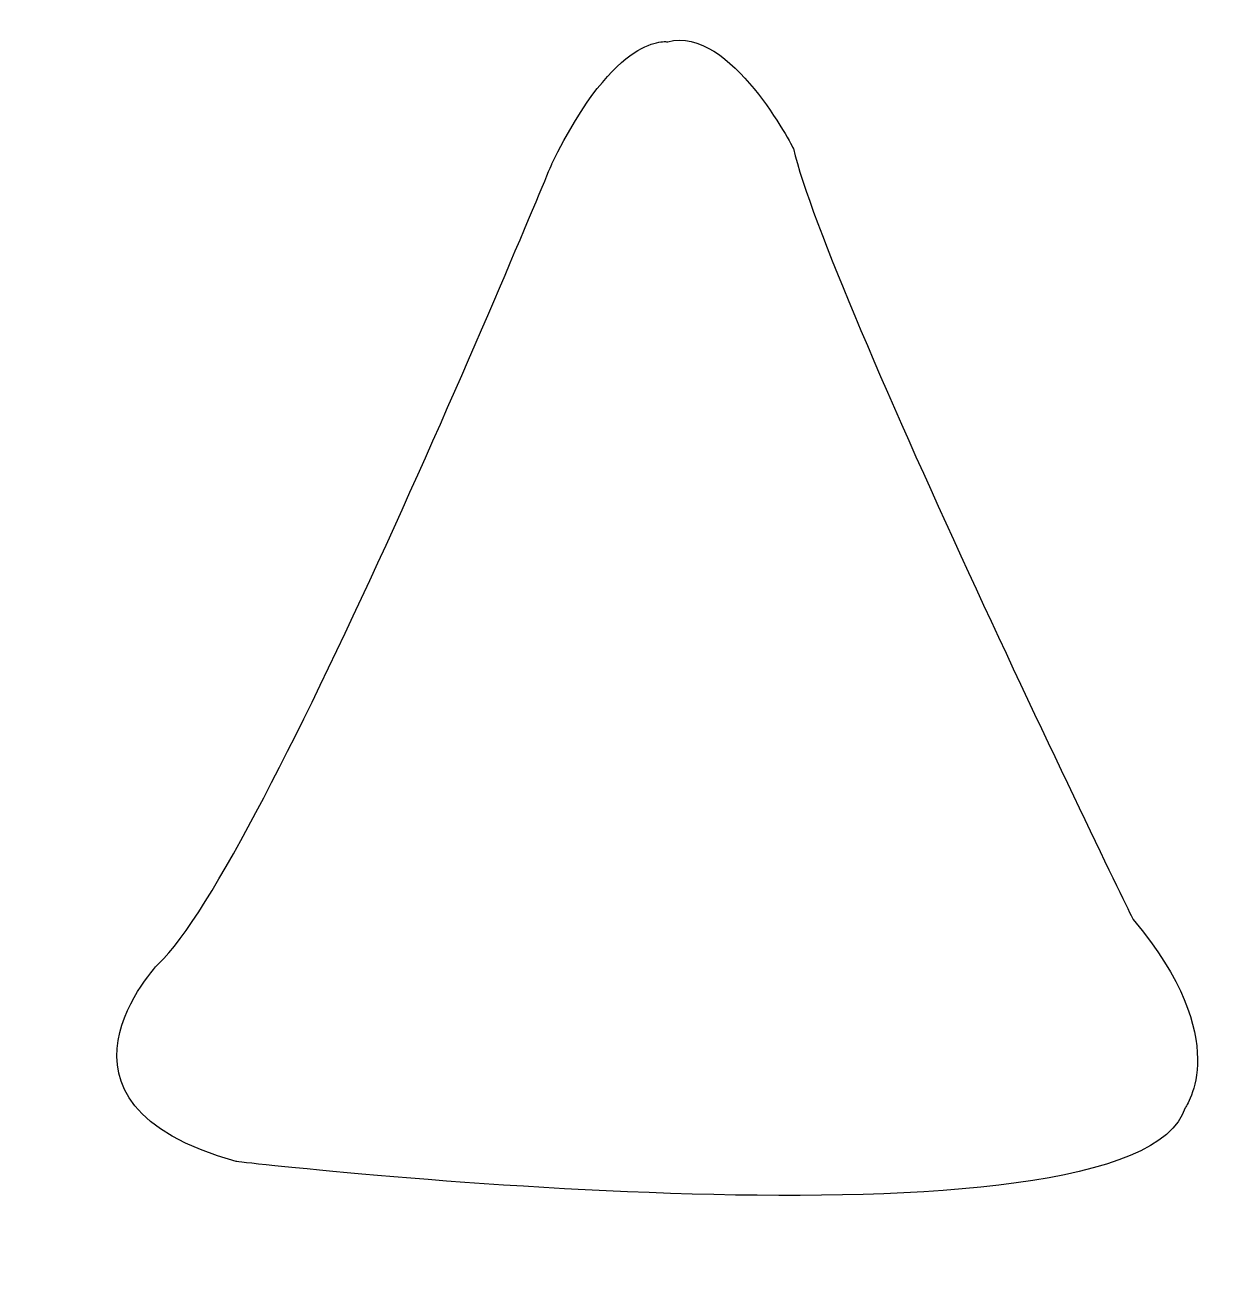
# Model space of a CAD drawing. Header units: centimetres. Extents: x -9.6 to 8.8, y -9.9 to 9.
import ezdxf

# ---------------------------------------------------------------- set-up
doc = ezdxf.new("R2010")
doc.units = ezdxf.units.CM
doc.header["$MEASUREMENT"] = 0
doc.layers.add('Camada 1', color=7, linetype='Continuous')

msp = doc.modelspace()

# ---------------------------------------------------------------- linework, layer by layer
at = {"layer": 'Camada 1'}
msp.add_open_spline([(0.16043, 8.77399), (0.16043, 8.77399), (-0.62078, 8.94047), (-1.60291, 6.91704), (-1.60291, 6.91704), (-1.60291, 6.91704), (-6.01769, -3.79268), (-7.59067, -5.26528), (-7.59067, -5.26528), (-7.59067, -5.26528), (-9.62968, -7.38565), (-6.4102, -8.2828), (-6.4102, -8.2828), (-6.4102, -8.2828), (7.28916, -9.87599), (8.04182, -7.4618), (8.04182, -7.4618), (8.04182, -7.4618), (8.80173, -6.42691), (7.24627, -4.59417), (7.24627, -4.59417), (7.24627, -4.59417), (2.59871, 4.92178), (2.0738, 7.14926), (2.0738, 7.14926), (2.07376, 7.14929), (1.11849, 9.03307), (0.16043, 8.77399)], degree=3, knots=[0, 0, 0, 0, 0.125, 0.125, 0.125, 0.125, 0.25, 0.25, 0.25, 0.25, 0.375, 0.375, 0.375, 0.375, 0.5, 0.5, 0.5, 0.5, 0.625, 0.625, 0.625, 0.625, 0.75, 0.75, 0.75, 0.75, 1, 1, 1, 1], dxfattribs=at)

doc.saveas('drawing.dxf')
